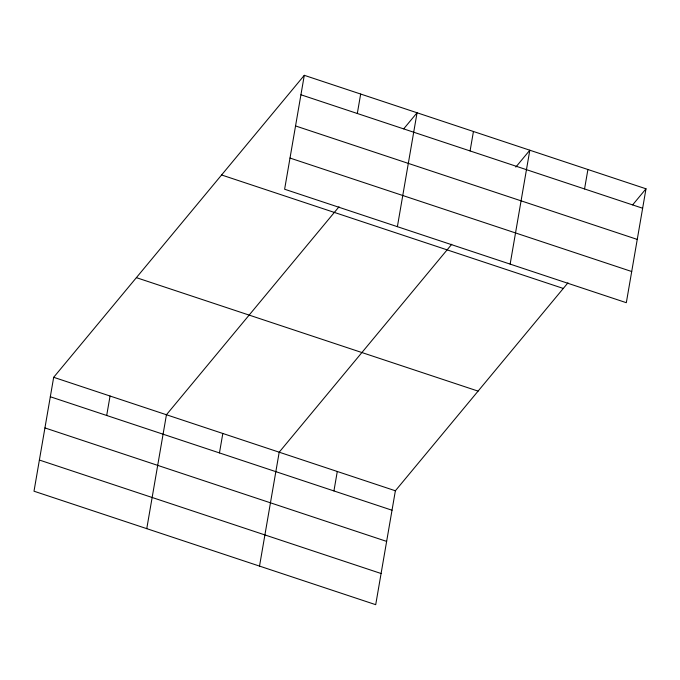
<?xml version="1.0" encoding="UTF-8"?>
<svg xmlns="http://www.w3.org/2000/svg" width="680" height="680" viewBox="0 0 680 680"><rect width="100%" height="100%" fill="white"/><g stroke="black" fill="none" stroke-linecap="round" stroke-linejoin="round"><path stroke-width="1.02" d="M304.291 75.319L284.623 189.227L626.322 302.694L646 188.793L304.291 75.319L53.677 377.306L34 491.206L375.708 604.682L395.377 490.773L567.962 282.82M106.692 415.48L110.058 396.024M146.761 528.649L166.439 414.749L339.023 206.796M219.462 452.923L222.819 433.475M259.522 566.1L279.2 452.192L451.784 244.239M357.315 113.492L360.672 94.044M333.931 490.935L337.288 471.487M397.383 226.669L417.061 112.769L403.716 128.843M470.075 150.943L473.442 131.487M510.144 264.112L529.822 150.212L515.814 167.093M584.553 188.955L587.911 169.498M632.663 204.867L646 188.793M300.934 94.775L642.642 208.242M295.553 125.944L637.254 239.411M290.003 158.057L631.712 271.524M221.587 174.972L563.295 288.447M136.382 277.652L478.083 391.119M53.677 377.306L395.377 490.773M50.311 396.754L392.02 510.229M44.931 427.924L386.639 541.399M39.38 460.037L381.089 573.512"/></g></svg>
